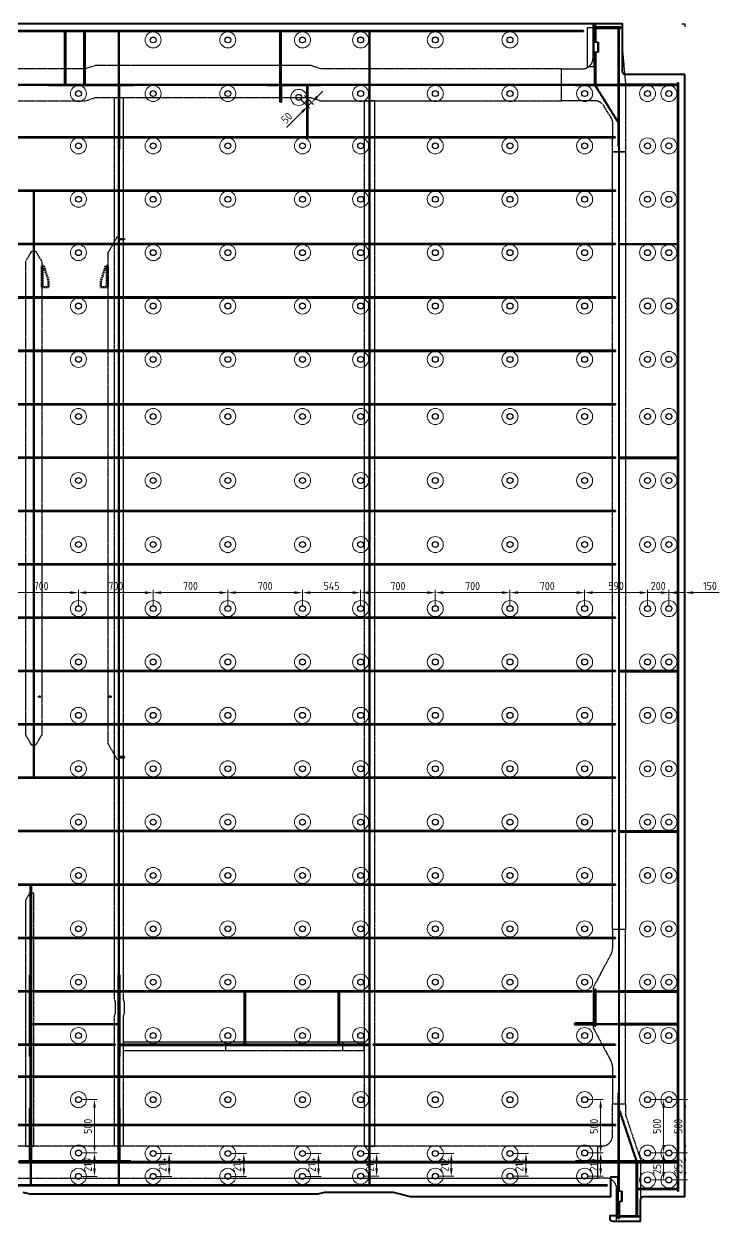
# Model space of a CAD drawing. Header units: millimetres. Extents: x -15442 to 12548, y -1071 to 35750.
# Drawn here: x 6031 to 12548, y -1071 to 10144 of the extents above; entities that cross this region are included whole.
import ezdxf

# ---------------------------------------------------------------- set-up
doc = ezdxf.new("R2010")
doc.units = ezdxf.units.MM
for name, pattern in [('ACAD_ISO10W100', [18, 12, -3, 0, -3]), ('AM_ISO02W050', [7.5, 6, -1.5]), ('AM_ISO08W050', [18, 12, -1.5, 3, -1.5]), ('AM_ISO09W050', [22.5, 12, -1.5, 3, -1.5, 3, -1.5])]:
    doc.linetypes.add(name, pattern=pattern)
for name, color, linetype, lineweight in [('Mechanical-AM_0', 7, 'Continuous', 40), ('Mechanical-AM_11', 3, 'AM_ISO09W050', 25), ('Mechanical-AM_2', 40, 'ACAD_ISO10W100', 70), ('Mechanical-AM_3', 6, 'AM_ISO02W050', 35), ('Mechanical-AM_7', 4, 'AM_ISO08W050', 25), ('Mechanical-AM_9', 253, 'Continuous', 0)]:
    doc.layers.add(name, color=color, linetype=linetype, lineweight=lineweight)
doc.styles.get("Standard").update_dxf_attribs({"font": 'ISOCP.SHX'})
doc.dimstyles.new('AM_ISO', dxfattribs={"dimtxt": 3, "dimasz": 3, "dimexe": 1, "dimexo": 1, "dimgap": 1, "dimtad": 1, "dimdec": 0, "dimdsep": 46, "dimtxsty": 'Standard', "dimcen": 0, "dimclrd": 256, "dimclre": 256, "dimclrt": 2, "dimadec": 0, "dimazin": 2, "dimtp": 0.1, "dimtm": 0.1, "dimtfac": 0.71, "dimtdec": 0, "dimtmove": 0, "dimatfit": 3, "dimfxl": 1, "dimtzin": 0, "dimlwd": -1, "dimlwe": -1, "dimarcsym": 1})

# ---------------------------------------------------------------- blocks, each defined once
blk = doc.blocks.new('stop plate-tv')
blk.add_line((200, 9), (0, 9))
blk.add_lwpolyline([(0, 0), (200, 0), (200, 20), (60, 65), (0, 65)], close=True)
blk = doc.blocks.new('cover in closed box DN90xSCH40')
for points in [[(30, 51), (5, 51), (5, 45), (30, 45)], [(36, -48), (36, 48), (30, 48), (30, -48)], [(30, -45), (5, -45), (5, -51), (30, -51)]]:
    blk.add_lwpolyline(points, close=True)
for points in [[(5, 51), (2, 51), (5, 48)], [(30, 48), (30, 51), (33, 48)], [(5, -51), (5, -48), (2, -51)], [(30, -48), (30, -51), (33, -48)]]:
    blk.add_solid(points)
blk = doc.blocks.new('*D1968')
at = {"layer": 'Defpoints', "color": 0, "transparency": 16777216}
for p in [(6542, 4817), (5842, 4667), (6542, 4667)]:
    blk.add_point(p, dxfattribs=at)
at = {"layer": 'Mechanical-AM_9', "transparency": 16777216}
for p, q in [((5842, 4692), (5842, 4842)), ((6542, 4692), (6542, 4842)), ((5917, 4817), (6467, 4817))]:
    blk.add_line(p, q, dxfattribs=at)
for points in [[(5917, 4829), (5917, 4804), (5842, 4817)], [(6467, 4829), (6467, 4804), (6542, 4817)]]:
    blk.add_solid(points, dxfattribs=at)
at = {"layer": 'Mechanical-AM_9', "color": 2, "transparency": 16777216, "insert": (6192, 4879), "char_height": 75, "attachment_point": 5}
blk.add_mtext('700', dxfattribs=at)
blk = doc.blocks.new('*D1967')
at = {"layer": 'Defpoints', "color": 0, "transparency": 16777216}
for p in [(7242, 4817), (6542, 4667), (7242, 4667)]:
    blk.add_point(p, dxfattribs=at)
at = {"layer": 'Mechanical-AM_9', "transparency": 16777216}
for p, q in [((6542, 4692), (6542, 4842)), ((7242, 4692), (7242, 4842)), ((6617, 4817), (7167, 4817))]:
    blk.add_line(p, q, dxfattribs=at)
for points in [[(6617, 4829), (6617, 4804), (6542, 4817)], [(7167, 4829), (7167, 4804), (7242, 4817)]]:
    blk.add_solid(points, dxfattribs=at)
at = {"layer": 'Mechanical-AM_9', "color": 2, "transparency": 16777216, "insert": (6892, 4879), "char_height": 75, "attachment_point": 5}
blk.add_mtext('700', dxfattribs=at)
blk = doc.blocks.new('*D1966')
at = {"layer": 'Defpoints', "color": 0, "transparency": 16777216}
for p in [(7942, 4817), (7242, 4667), (7942, 4667)]:
    blk.add_point(p, dxfattribs=at)
at = {"layer": 'Mechanical-AM_9', "transparency": 16777216}
for p, q in [((7242, 4692), (7242, 4842)), ((7942, 4692), (7942, 4842)), ((7317, 4817), (7867, 4817))]:
    blk.add_line(p, q, dxfattribs=at)
for points in [[(7317, 4829), (7317, 4804), (7242, 4817)], [(7867, 4829), (7867, 4804), (7942, 4817)]]:
    blk.add_solid(points, dxfattribs=at)
at = {"layer": 'Mechanical-AM_9', "color": 2, "transparency": 16777216, "insert": (7592, 4879), "char_height": 75, "attachment_point": 5}
blk.add_mtext('700', dxfattribs=at)
blk = doc.blocks.new('*D1965')
at = {"layer": 'Defpoints', "color": 0, "transparency": 16777216}
for p in [(8642, 4817), (7942, 4667), (8642, 4667)]:
    blk.add_point(p, dxfattribs=at)
at = {"layer": 'Mechanical-AM_9', "transparency": 16777216}
for p, q in [((7942, 4692), (7942, 4842)), ((8642, 4692), (8642, 4842)), ((8017, 4817), (8567, 4817))]:
    blk.add_line(p, q, dxfattribs=at)
for points in [[(8017, 4829), (8017, 4804), (7942, 4817)], [(8567, 4829), (8567, 4804), (8642, 4817)]]:
    blk.add_solid(points, dxfattribs=at)
at = {"layer": 'Mechanical-AM_9', "color": 2, "transparency": 16777216, "insert": (8292, 4879), "char_height": 75, "attachment_point": 5}
blk.add_mtext('700', dxfattribs=at)
blk = doc.blocks.new('*D1964')
at = {"layer": 'Defpoints', "color": 0, "transparency": 16777216}
for p in [(9187, 4817), (8642, 4667), (9187, 4667)]:
    blk.add_point(p, dxfattribs=at)
at = {"layer": 'Mechanical-AM_9', "transparency": 16777216}
for p, q in [((8642, 4692), (8642, 4842)), ((9187, 4692), (9187, 4842)), ((8717, 4817), (9112, 4817))]:
    blk.add_line(p, q, dxfattribs=at)
for points in [[(8717, 4829), (8717, 4804), (8642, 4817)], [(9112, 4829), (9112, 4804), (9187, 4817)]]:
    blk.add_solid(points, dxfattribs=at)
at = {"layer": 'Mechanical-AM_9', "color": 2, "transparency": 16777216, "insert": (8915, 4879), "char_height": 75, "attachment_point": 5}
blk.add_mtext('545', dxfattribs=at)
blk = doc.blocks.new('*D1963')
at = {"layer": 'Defpoints', "color": 0, "transparency": 16777216}
for p in [(9887, 4817), (9187, 4667), (9887, 4667)]:
    blk.add_point(p, dxfattribs=at)
at = {"layer": 'Mechanical-AM_9', "transparency": 16777216}
for p, q in [((9187, 4692), (9187, 4842)), ((9887, 4692), (9887, 4842)), ((9262, 4817), (9812, 4817))]:
    blk.add_line(p, q, dxfattribs=at)
for points in [[(9262, 4829), (9262, 4804), (9187, 4817)], [(9812, 4829), (9812, 4804), (9887, 4817)]]:
    blk.add_solid(points, dxfattribs=at)
at = {"layer": 'Mechanical-AM_9', "color": 2, "transparency": 16777216, "insert": (9537, 4879), "char_height": 75, "attachment_point": 5}
blk.add_mtext('700', dxfattribs=at)
blk = doc.blocks.new('*D1962')
at = {"layer": 'Defpoints', "color": 0, "transparency": 16777216}
for p in [(10587, 4817), (9887, 4667), (10587, 4667)]:
    blk.add_point(p, dxfattribs=at)
at = {"layer": 'Mechanical-AM_9', "transparency": 16777216}
for p, q in [((9887, 4692), (9887, 4842)), ((10587, 4692), (10587, 4842)), ((9962, 4817), (10512, 4817))]:
    blk.add_line(p, q, dxfattribs=at)
for points in [[(9962, 4829), (9962, 4804), (9887, 4817)], [(10512, 4829), (10512, 4804), (10587, 4817)]]:
    blk.add_solid(points, dxfattribs=at)
at = {"layer": 'Mechanical-AM_9', "color": 2, "transparency": 16777216, "insert": (10237, 4879), "char_height": 75, "attachment_point": 5}
blk.add_mtext('700', dxfattribs=at)
blk = doc.blocks.new('*D1961')
at = {"layer": 'Defpoints', "color": 0, "transparency": 16777216}
for p in [(11287, 4817), (10587, 4667), (11287, 4667)]:
    blk.add_point(p, dxfattribs=at)
at = {"layer": 'Mechanical-AM_9', "transparency": 16777216}
for p, q in [((10587, 4692), (10587, 4842)), ((11287, 4692), (11287, 4842)), ((10662, 4817), (11212, 4817))]:
    blk.add_line(p, q, dxfattribs=at)
for points in [[(10662, 4829), (10662, 4804), (10587, 4817)], [(11212, 4829), (11212, 4804), (11287, 4817)]]:
    blk.add_solid(points, dxfattribs=at)
at = {"layer": 'Mechanical-AM_9', "color": 2, "transparency": 16777216, "insert": (10937, 4879), "char_height": 75, "attachment_point": 5}
blk.add_mtext('700', dxfattribs=at)
blk = doc.blocks.new('*D1960')
at = {"layer": 'Defpoints', "color": 0, "transparency": 16777216}
for p in [(11877, 4817), (11287, 4667), (11877, 4667)]:
    blk.add_point(p, dxfattribs=at)
at = {"layer": 'Mechanical-AM_9', "transparency": 16777216}
for p, q in [((11287, 4692), (11287, 4842)), ((11877, 4692), (11877, 4842)), ((11362, 4817), (11802, 4817))]:
    blk.add_line(p, q, dxfattribs=at)
for points in [[(11362, 4829), (11362, 4804), (11287, 4817)], [(11802, 4829), (11802, 4804), (11877, 4817)]]:
    blk.add_solid(points, dxfattribs=at)
at = {"layer": 'Mechanical-AM_9', "color": 2, "transparency": 16777216, "insert": (11582, 4879), "char_height": 75, "attachment_point": 5}
blk.add_mtext('590', dxfattribs=at)
blk = doc.blocks.new('*D1959')
at = {"layer": 'Defpoints', "color": 0, "transparency": 16777216}
for p in [(12077, 4817), (11877, 4667), (12077, 4667)]:
    blk.add_point(p, dxfattribs=at)
at = {"layer": 'Mechanical-AM_9', "transparency": 16777216}
for p, q in [((11877, 4692), (11877, 4842)), ((12077, 4692), (12077, 4842)), ((11802, 4817), (11727, 4817)), ((11877, 4817), (12077, 4817)), ((12152, 4817), (12227, 4817))]:
    blk.add_line(p, q, dxfattribs=at)
for points in [[(11802, 4829), (11802, 4804), (11877, 4817)], [(12152, 4829), (12152, 4804), (12077, 4817)]]:
    blk.add_solid(points, dxfattribs=at)
at = {"layer": 'Mechanical-AM_9', "color": 2, "transparency": 16777216, "insert": (11977, 4879), "char_height": 75, "attachment_point": 5}
blk.add_mtext('200', dxfattribs=at)
blk = doc.blocks.new('*D1958')
at = {"layer": 'Defpoints', "color": 0, "transparency": 16777216}
for p in [(12227, 4817), (12077, 4667), (12227, 4667)]:
    blk.add_point(p, dxfattribs=at)
at = {"layer": 'Mechanical-AM_9', "transparency": 16777216}
for p, q in [((12077, 4692), (12077, 4842)), ((12227, 4692), (12227, 4842)), ((12002, 4817), (11927, 4817)), ((12077, 4817), (12227, 4817)), ((12302, 4817), (12547, 4817))]:
    blk.add_line(p, q, dxfattribs=at)
for points in [[(12002, 4829), (12002, 4804), (12077, 4817)], [(12302, 4829), (12302, 4804), (12227, 4817)]]:
    blk.add_solid(points, dxfattribs=at)
at = {"layer": 'Mechanical-AM_9', "color": 2, "transparency": 16777216, "insert": (12462, 4879), "char_height": 75, "attachment_point": 5}
blk.add_mtext('150', dxfattribs=at)
blk = doc.blocks.new('*D1935')
at = {"layer": 'Defpoints', "color": 0, "transparency": 16777216}
for p in [(6542, 67), (6542, -433), (6692, -433)]:
    blk.add_point(p, dxfattribs=at)
at = {"layer": 'Mechanical-AM_9', "transparency": 16777216}
for p, q in [((6567, 67), (6717, 67)), ((6692, -8), (6692, -358)), ((6567, -433), (6717, -433))]:
    blk.add_line(p, q, dxfattribs=at)
for points in [[(6680, -8), (6705, -8), (6692, 67)], [(6680, -358), (6705, -358), (6692, -433)]]:
    blk.add_solid(points, dxfattribs=at)
at = {"layer": 'Mechanical-AM_9', "color": 2, "transparency": 16777216, "insert": (6630, -183), "char_height": 75, "attachment_point": 5, "rotation": 90}
blk.add_mtext('500', dxfattribs=at)
blk = doc.blocks.new('*D1934')
at = {"layer": 'Defpoints', "color": 0, "transparency": 16777216}
for p in [(6542, -433), (6542, -652), (6692, -652)]:
    blk.add_point(p, dxfattribs=at)
at = {"layer": 'Mechanical-AM_9', "transparency": 16777216}
for p, q in [((6567, -433), (6717, -433)), ((6692, -508), (6692, -577)), ((6567, -652), (6717, -652))]:
    blk.add_line(p, q, dxfattribs=at)
for points in [[(6680, -508), (6705, -508), (6692, -433)], [(6680, -577), (6705, -577), (6692, -652)]]:
    blk.add_solid(points, dxfattribs=at)
at = {"layer": 'Mechanical-AM_9', "color": 2, "transparency": 16777216, "insert": (6630, -543), "char_height": 75, "attachment_point": 5, "rotation": 90}
blk.add_mtext('219', dxfattribs=at)
blk = doc.blocks.new('*D1933')
at = {"layer": 'Defpoints', "color": 0, "transparency": 16777216}
for p in [(7242, -438), (7242, -652), (7392, -652)]:
    blk.add_point(p, dxfattribs=at)
at = {"layer": 'Mechanical-AM_9', "transparency": 16777216}
for p, q in [((7267, -438), (7417, -438)), ((7392, -513), (7392, -577)), ((7267, -652), (7417, -652))]:
    blk.add_line(p, q, dxfattribs=at)
for points in [[(7380, -513), (7405, -513), (7392, -438)], [(7380, -577), (7405, -577), (7392, -652)]]:
    blk.add_solid(points, dxfattribs=at)
at = {"layer": 'Mechanical-AM_9', "color": 2, "transparency": 16777216, "insert": (7330, -545), "char_height": 75, "attachment_point": 5, "rotation": 90}
blk.add_mtext('214', dxfattribs=at)
blk = doc.blocks.new('*D1932')
at = {"layer": 'Defpoints', "color": 0, "transparency": 16777216}
for p in [(7942, -438), (7942, -652), (8092, -652)]:
    blk.add_point(p, dxfattribs=at)
at = {"layer": 'Mechanical-AM_9', "transparency": 16777216}
for p, q in [((7967, -438), (8117, -438)), ((8092, -513), (8092, -577)), ((7967, -652), (8117, -652))]:
    blk.add_line(p, q, dxfattribs=at)
for points in [[(8080, -513), (8105, -513), (8092, -438)], [(8080, -577), (8105, -577), (8092, -652)]]:
    blk.add_solid(points, dxfattribs=at)
at = {"layer": 'Mechanical-AM_9', "color": 2, "transparency": 16777216, "insert": (8030, -545), "char_height": 75, "attachment_point": 5, "rotation": 90}
blk.add_mtext('214', dxfattribs=at)
blk = doc.blocks.new('*D1931')
at = {"layer": 'Defpoints', "color": 0, "transparency": 16777216}
for p in [(8642, -438), (8642, -652), (8792, -652)]:
    blk.add_point(p, dxfattribs=at)
at = {"layer": 'Mechanical-AM_9', "transparency": 16777216}
for p, q in [((8667, -438), (8817, -438)), ((8792, -513), (8792, -577)), ((8667, -652), (8817, -652))]:
    blk.add_line(p, q, dxfattribs=at)
for points in [[(8780, -513), (8805, -513), (8792, -438)], [(8780, -577), (8805, -577), (8792, -652)]]:
    blk.add_solid(points, dxfattribs=at)
at = {"layer": 'Mechanical-AM_9', "color": 2, "transparency": 16777216, "insert": (8730, -545), "char_height": 75, "attachment_point": 5, "rotation": 90}
blk.add_mtext('214', dxfattribs=at)
blk = doc.blocks.new('*D1930')
at = {"layer": 'Defpoints', "color": 0, "transparency": 16777216}
for p in [(9187, -438), (9187, -651), (9337, -651)]:
    blk.add_point(p, dxfattribs=at)
at = {"layer": 'Mechanical-AM_9', "transparency": 16777216}
for p, q in [((9212, -438), (9362, -438)), ((9337, -513), (9337, -576)), ((9212, -651), (9362, -651))]:
    blk.add_line(p, q, dxfattribs=at)
for points in [[(9325, -513), (9350, -513), (9337, -438)], [(9325, -576), (9350, -576), (9337, -651)]]:
    blk.add_solid(points, dxfattribs=at)
at = {"layer": 'Mechanical-AM_9', "color": 2, "transparency": 16777216, "insert": (9275, -545), "char_height": 75, "attachment_point": 5, "rotation": 90}
blk.add_mtext('212', dxfattribs=at)
blk = doc.blocks.new('*D1929')
at = {"layer": 'Defpoints', "color": 0, "transparency": 16777216}
for p in [(9887, -438), (9887, -651), (10037, -651)]:
    blk.add_point(p, dxfattribs=at)
at = {"layer": 'Mechanical-AM_9', "transparency": 16777216}
for p, q in [((9912, -438), (10062, -438)), ((10037, -513), (10037, -576)), ((9912, -651), (10062, -651))]:
    blk.add_line(p, q, dxfattribs=at)
for points in [[(10025, -513), (10050, -513), (10037, -438)], [(10025, -576), (10050, -576), (10037, -651)]]:
    blk.add_solid(points, dxfattribs=at)
at = {"layer": 'Mechanical-AM_9', "color": 2, "transparency": 16777216, "insert": (9975, -545), "char_height": 75, "attachment_point": 5, "rotation": 90}
blk.add_mtext('212', dxfattribs=at)
blk = doc.blocks.new('*D1928')
at = {"layer": 'Defpoints', "color": 0, "transparency": 16777216}
for p in [(10587, -438), (10587, -651), (10737, -651)]:
    blk.add_point(p, dxfattribs=at)
at = {"layer": 'Mechanical-AM_9', "transparency": 16777216}
for p, q in [((10612, -438), (10762, -438)), ((10737, -513), (10737, -576)), ((10612, -651), (10762, -651))]:
    blk.add_line(p, q, dxfattribs=at)
for points in [[(10725, -513), (10750, -513), (10737, -438)], [(10725, -576), (10750, -576), (10737, -651)]]:
    blk.add_solid(points, dxfattribs=at)
at = {"layer": 'Mechanical-AM_9', "color": 2, "transparency": 16777216, "insert": (10675, -545), "char_height": 75, "attachment_point": 5, "rotation": 90}
blk.add_mtext('212', dxfattribs=at)
blk = doc.blocks.new('*D1927')
at = {"layer": 'Defpoints', "color": 0, "transparency": 16777216}
for p in [(11287, 67), (11287, -433), (11437, -433)]:
    blk.add_point(p, dxfattribs=at)
at = {"layer": 'Mechanical-AM_9', "transparency": 16777216}
for p, q in [((11312, 67), (11462, 67)), ((11437, -8), (11437, -358)), ((11312, -433), (11462, -433))]:
    blk.add_line(p, q, dxfattribs=at)
for points in [[(11425, -8), (11450, -8), (11437, 67)], [(11425, -358), (11450, -358), (11437, -433)]]:
    blk.add_solid(points, dxfattribs=at)
at = {"layer": 'Mechanical-AM_9', "color": 2, "transparency": 16777216, "insert": (11375, -183), "char_height": 75, "attachment_point": 5, "rotation": 90}
blk.add_mtext('500', dxfattribs=at)
blk = doc.blocks.new('*D1926')
at = {"layer": 'Defpoints', "color": 0, "transparency": 16777216}
for p in [(11287, -433), (11287, -651), (11437, -651)]:
    blk.add_point(p, dxfattribs=at)
at = {"layer": 'Mechanical-AM_9', "transparency": 16777216}
for p, q in [((11312, -433), (11462, -433)), ((11437, -508), (11437, -576)), ((11312, -651), (11462, -651))]:
    blk.add_line(p, q, dxfattribs=at)
for points in [[(11425, -508), (11450, -508), (11437, -433)], [(11425, -576), (11450, -576), (11437, -651)]]:
    blk.add_solid(points, dxfattribs=at)
at = {"layer": 'Mechanical-AM_9', "color": 2, "transparency": 16777216, "insert": (11375, -542), "char_height": 75, "attachment_point": 5, "rotation": 90}
blk.add_mtext('217', dxfattribs=at)
blk = doc.blocks.new('*D1925')
at = {"layer": 'Defpoints', "color": 0, "transparency": 16777216}
for p in [(12077, 67), (12077, -433), (12227, -433)]:
    blk.add_point(p, dxfattribs=at)
at = {"layer": 'Mechanical-AM_9', "transparency": 16777216}
for p, q in [((12102, 67), (12252, 67)), ((12227, -8), (12227, -358)), ((12102, -433), (12252, -433))]:
    blk.add_line(p, q, dxfattribs=at)
for points in [[(12215, -8), (12240, -8), (12227, 67)], [(12215, -358), (12240, -358), (12227, -433)]]:
    blk.add_solid(points, dxfattribs=at)
at = {"layer": 'Mechanical-AM_9', "color": 2, "transparency": 16777216, "insert": (12165, -183), "char_height": 75, "attachment_point": 5, "rotation": 90}
blk.add_mtext('500', dxfattribs=at)
blk = doc.blocks.new('*D1924')
at = {"layer": 'Defpoints', "color": 0, "transparency": 16777216}
for p in [(12077, -433), (12077, -686), (12227, -686)]:
    blk.add_point(p, dxfattribs=at)
at = {"layer": 'Mechanical-AM_9', "transparency": 16777216}
for p, q in [((12102, -433), (12252, -433)), ((12227, -508), (12227, -611)), ((12102, -686), (12252, -686))]:
    blk.add_line(p, q, dxfattribs=at)
for points in [[(12215, -508), (12240, -508), (12227, -433)], [(12215, -611), (12240, -611), (12227, -686)]]:
    blk.add_solid(points, dxfattribs=at)
at = {"layer": 'Mechanical-AM_9', "color": 2, "transparency": 16777216, "insert": (12165, -560), "char_height": 75, "attachment_point": 5, "rotation": 90}
blk.add_mtext('253', dxfattribs=at)
blk = doc.blocks.new('*D1923')
at = {"layer": 'Defpoints', "color": 0, "transparency": 16777216}
for p in [(11877, 67), (11877, -433), (12027, -433)]:
    blk.add_point(p, dxfattribs=at)
at = {"layer": 'Mechanical-AM_9', "transparency": 16777216}
for p, q in [((11902, 67), (12052, 67)), ((12027, -8), (12027, -358)), ((11902, -433), (12052, -433))]:
    blk.add_line(p, q, dxfattribs=at)
for points in [[(12015, -8), (12040, -8), (12027, 67)], [(12015, -358), (12040, -358), (12027, -433)]]:
    blk.add_solid(points, dxfattribs=at)
at = {"layer": 'Mechanical-AM_9', "color": 2, "transparency": 16777216, "insert": (11965, -183), "char_height": 75, "attachment_point": 5, "rotation": 90}
blk.add_mtext('500', dxfattribs=at)
blk = doc.blocks.new('*D1922')
at = {"layer": 'Defpoints', "color": 0, "transparency": 16777216}
for p in [(11877, -433), (11877, -686), (12027, -686)]:
    blk.add_point(p, dxfattribs=at)
at = {"layer": 'Mechanical-AM_9', "transparency": 16777216}
for p, q in [((11902, -433), (12052, -433)), ((12027, -508), (12027, -611)), ((11902, -686), (12052, -686))]:
    blk.add_line(p, q, dxfattribs=at)
for points in [[(12015, -508), (12040, -508), (12027, -433)], [(12015, -611), (12040, -611), (12027, -686)]]:
    blk.add_solid(points, dxfattribs=at)
at = {"layer": 'Mechanical-AM_9', "color": 2, "transparency": 16777216, "insert": (11965, -560), "char_height": 75, "attachment_point": 5, "rotation": 90}
blk.add_mtext('253', dxfattribs=at)
blk = doc.blocks.new('*D1980')
at = {"layer": 'Defpoints', "color": 0, "transparency": 16777216}
for p in [(8607, 9456), (8642, 9492), (8691, 9373)]:
    blk.add_point(p, dxfattribs=at)
at = {"layer": 'Mechanical-AM_9', "transparency": 16777216}
for p, q in [((8625, 9439), (8708, 9355)), ((8660, 9474), (8744, 9390)), ((8779, 9461), (8832, 9514)), ((8638, 9320), (8491, 9173)), ((8726, 9408), (8691, 9373))]:
    blk.add_line(p, q, dxfattribs=at)
for points in [[(8770, 9470), (8788, 9452), (8726, 9408)], [(8629, 9328), (8647, 9311), (8691, 9373)]]:
    blk.add_solid(points, dxfattribs=at)
at = {"layer": 'Mechanical-AM_9', "color": 2, "transparency": 16777216, "insert": (8494, 9264), "char_height": 75, "attachment_point": 5, "rotation": 45}
blk.add_mtext('50', dxfattribs=at)

msp = doc.modelspace()

# ---------------------------------------------------------------- linework, layer by layer
msp.add_lwpolyline([(11310.8, 9744.2), (11375.8, 9744.2), (11375.8, 10109.2), (11310.8, 10109.2)], close=True)
for centre in [(7242.3, 9994.2), (7942.3, 9994.2), (8642.3, 9994.2), (9187.3, 9994.2), (9887.3, 9994.2), (10587.3, 9994.2), (6542.3, 9491.7), (7242.3, 9491.7), (7942.3, 9491.7), (8607, 9456.4), (9187.3, 9491.7), (9887.3, 9491.7), (10587.3, 9491.7), (11287.3, 9491.7), (11877.3, 9491.7), (12077.3, 9491.7), (6542.3, 9001.7), (7242.3, 9001.7), (7942.3, 9001.7), (8642.3, 9001.7), (9187.3, 9001.7), (9887.3, 9001.7), (10587.3, 9001.7), (11287.3, 9001.7), (11877.3, 9001.7), (12077.3, 9001.7), (6542.3, 8501.7), (7242.3, 8501.7), (7942.3, 8501.7), (8642.3, 8501.7), (9187.3, 8501.7), (9887.3, 8501.7), (10587.3, 8501.7), (11287.3, 8501.7), (11877.3, 8501.7), (12077.3, 8501.7), (6542.3, 8001.7), (7242.3, 8001.7), (7942.3, 8001.7), (8642.3, 8001.7), (9187.3, 8001.7), (9887.3, 8001.7), (10587.3, 8001.7), (11287.3, 8001.7), (11877.3, 8001.7), (12077.3, 8001.7), (6542.3, 7501.7), (7242.3, 7501.7), (7942.3, 7501.7), (8642.3, 7501.7), (9187.3, 7501.7), (9887.3, 7501.7), (10587.3, 7501.7), (11287.3, 7501.7), (11877.3, 7501.7), (12077.3, 7501.7), (6542.3, 7001.7), (7242.3, 7001.7), (7942.3, 7001.7), (8642.3, 7001.7), (9187.3, 7001.7), (9887.3, 7001.7), (10587.3, 7001.7), (11287.3, 7001.7), (11877.3, 7001.7), (12077.3, 7001.7), (6542.3, 6466.7), (7242.3, 6466.7), (7942.3, 6466.7), (8642.3, 6466.7), (9187.3, 6466.7), (9887.3, 6466.7), (10587.3, 6466.7), (11287.3, 6466.7), (11877.3, 6466.7), (12077.3, 6466.7), (6542.3, 5866.7), (7242.3, 5866.7), (7942.3, 5866.7), (8642.3, 5866.7), (9187.3, 5866.7), (9887.3, 5866.7), (10587.3, 5866.7), (11287.3, 5866.7), (11877.3, 5866.7), (12077.3, 5866.7), (6542.3, 5266.7), (7242.3, 5266.7), (7942.3, 5266.7), (8642.3, 5266.7), (9187.3, 5266.7), (9887.3, 5266.7), (10587.3, 5266.7), (11287.3, 5266.7), (11877.3, 5266.7), (12077.3, 5266.7), (6542.3, 4666.7), (7242.3, 4666.7), (7942.3, 4666.7), (8642.3, 4666.7), (9187.3, 4666.7), (9887.3, 4666.7), (10587.3, 4666.7), (11287.3, 4666.7), (11877.3, 4666.7), (12077.3, 4666.7), (6542.3, 4166.7), (7242.3, 4166.7), (7942.3, 4166.7), (8642.3, 4166.7), (9187.3, 4166.7), (9887.3, 4166.7), (10587.3, 4166.7), (11287.3, 4166.7), (11877.3, 4166.7), (12077.3, 4166.7), (6542.3, 3666.7), (7242.3, 3666.7), (7942.3, 3666.7), (8642.3, 3666.7), (9187.3, 3666.7), (9887.3, 3666.7), (10587.3, 3666.7), (11287.3, 3666.7), (11877.3, 3666.7), (12077.3, 3666.7), (6542.3, 3166.7), (7242.3, 3166.7), (7942.3, 3166.7), (8642.3, 3166.7), (9187.3, 3166.7), (9887.3, 3166.7), (10587.3, 3166.7), (11287.3, 3166.7), (11877.3, 3166.7), (12077.3, 3166.7), (6542.3, 2666.7), (7242.3, 2666.7), (7942.3, 2666.7), (8642.3, 2666.7), (9187.3, 2666.7), (9887.3, 2666.7), (10587.3, 2666.7), (11287.3, 2666.7), (11877.3, 2666.7), (12077.3, 2666.7), (6542.3, 2166.7), (7242.3, 2166.7), (7942.3, 2166.7), (8642.3, 2166.7), (9187.3, 2166.7), (9887.3, 2166.7), (10587.3, 2166.7), (11287.3, 2166.7), (11877.3, 2166.7), (12077.3, 2166.7), (6542.3, 1666.7), (7242.3, 1666.7), (7942.3, 1666.7), (8642.3, 1666.7), (9187.3, 1666.7), (9887.3, 1666.7), (10587.3, 1666.7), (11287.3, 1666.7), (11877.3, 1666.7), (12077.3, 1666.7), (6542.3, 1166.7), (7242.3, 1166.7), (7942.3, 1166.7), (8642.3, 1166.7), (9187.3, 1166.7), (9887.3, 1166.7), (10587.3, 1166.7), (11287.3, 1166.7), (11877.3, 1166.7), (12077.3, 1166.7), (6542.3, 666.7), (7242.3, 666.7), (7942.3, 666.7), (8642.3, 666.7), (9187.3, 666.7), (9887.3, 666.7), (10587.3, 666.7), (11287.3, 666.7), (11877.3, 666.7), (12077.3, 666.7), (6542.3, 66.7), (7242.3, 66.7), (7942.3, 66.7), (8642.3, 66.7), (9187.3, 66.7), (9887.3, 66.7), (10587.3, 66.7), (11287.3, 66.7), (11877.3, 66.7), (12077.3, 66.7)]:
    msp.add_circle(centre, 27.5)
at = {"color": 4}
for centre in [(6542.3, -433.3), (7242.3, -438.3), (7942.3, -438.3), (8642.3, -438.3), (9187.3, -438.3), (9887.3, -438.3), (10587.3, -438.3), (11287.3, -433.3), (11877.3, -433.3), (12077.3, -433.3), (6542.3, -651.8), (7242.3, -651.8), (7942.3, -651.8), (8642.3, -651.8), (9187.3, -650.8), (9887.3, -650.8), (10587.3, -650.8), (11287.3, -650.8), (11877.3, -685.8), (12077.3, -685.8)]:
    msp.add_circle(centre, 27.5, dxfattribs=at)
at = {"layer": 'Mechanical-AM_0'}
for points in [[(12227.3, 9669.2), (11672.3, 9669.2, -0.4142136), (11642.3, 9699.2), (11642.3, 10144.2), (-7.7, 10144.2)], [(6021.3, -800.8), (6086.3, -816.8), (8786.3, -816.8), (8851.3, -800.8), (9492.3, -800.8), (9652.3, -840.8), (11532.3, -840.8), (11532.3, -656.2), (11597.3, -656.2), (11597.3, -1021.2), (11522.3, -1021.2), (11522.3, -1040.8, 0.4142136), (11552.3, -1070.8), (11811.3, -1070.8), (11811.3, -870.8, -0.4142097), (11841.3, -840.8), (12227.3, -840.8), (12227.3, 9669.2)]]:
    msp.add_lwpolyline(points, format="xyb", dxfattribs=at)
at = {"layer": 'Mechanical-AM_0', "linetype": 'AM_ISO02W050'}
for points in [[(11390.8, 10129.2), (11380.8, 10129.2), (11380.8, 9977.7), (11390.8, 9977.7)], [(11390.8, 10104.2), (11627.3, 10104.2), (11627.3, 10114.2), (11390.8, 10114.2)], [(11612.3, 10104.2), (11602.3, 10104.2), (11602.3, 8994.7), (11612.3, 8994.7)], [(6415.3, 10074.2), (6421.3, 10074.2), (6421.3, 9576.7), (6415.3, 9576.7)], [(6596.3, 10074.2), (6602.3, 10074.2), (6602.3, 9576.7), (6596.3, 9576.7)], [(6917.3, 9576.7), (6923.3, 9576.7), (6923.3, 10074.2), (6917.3, 10074.2)], [(8432.6, 10074.2), (8438.6, 10074.2), (8438.6, 9576.7), (8432.6, 9576.7)], [(9267.3, 9576.7), (9273.3, 9576.7), (9273.3, 10074.2), (9267.3, 10074.2)], [(11380.8, 9576.7), (11390.8, 9576.7), (11390.8, 9875.7), (11380.8, 9875.7)], [(432.3, 9576.7), (6256.8, 9576.7), (6256.8, 9570.7), (432.3, 9570.7)], [(7056.8, 9566.7), (6256.8, 9566.7), (6256.8, 9576.7), (7056.8, 9576.7)], [(6927.3, 9566.7), (6917.3, 9566.7), (6917.3, 8966.7), (6927.3, 8966.7)], [(7056.8, 9576.7), (8312.3, 9576.7), (8312.3, 9570.7), (7056.8, 9570.7)], [(8812.6, 9566.7), (8312.3, 9566.7), (8312.3, 9576.7), (8812.6, 9576.7)], [(8432.6, 9566.7), (8442.6, 9566.7), (8442.6, 9411.7), (8432.6, 9411.7)], [(8692.6, 9566.7), (8682.6, 9566.7), (8682.6, 9086.7), (8692.6, 9086.7)], [(8812.6, 9576.7), (11202.3, 9576.7), (11202.3, 9570.7), (8812.6, 9570.7)], [(9267.3, -515.2), (9273.3, -515.2), (9273.3, 9570.7), (9267.3, 9570.7)], [(11602.3, 9566.7), (11202.3, 9566.7), (11202.3, 9576.7), (11602.3, 9576.7)], [(11385.4, 9564.2), (11596.9, 9224.7), (11602.3, 9227.2), (11390.8, 9566.7)], [(11612.3, 9570.7), (12157.3, 9570.7), (12157.3, 9576.7), (11612.3, 9576.7)], [(11606.3, 129.7), (11612.3, 129.7), (11612.3, 8994.7), (11606.3, 8994.7)], [(6917.3, 1236.7), (6923.3, 1236.7), (6923.3, 8966.7), (6917.3, 8966.7)], [(6125.3, 3087.2), (6125.3, 8576.7), (6119.3, 8576.7), (6119.3, 3087.2)], [(6973.3, 8131.7), (6973.3, 8125.7), (6923.3, 8125.7), (6923.3, 8131.7)], [(11612.3, 8082.7), (12157.3, 8082.7), (12157.3, 8076.7), (11612.3, 8076.7)], [(11612.3, 6076.7), (12157.3, 6076.7), (12157.3, 6082.7), (11612.3, 6082.7)], [(11612.3, 4076.7), (12157.3, 4076.7), (12157.3, 4082.7), (11612.3, 4082.7)], [(6973.5, 3271.7), (6973.5, 3277.7), (6923.5, 3277.7), (6923.5, 3271.7)], [(11612.3, 2576.7), (12157.3, 2576.7), (12157.3, 2582.7), (11612.3, 2582.7)], [(6091.3, 2076.7), (6097.3, 2076.7), (6097.3, 1236.7), (6091.3, 1236.7)], [(6087.3, 1236.7), (6097.3, 1236.7), (6097.3, 472.3), (6087.3, 472.3)], [(6917.3, 1236.7), (6927.3, 1236.7), (6927.3, 472.3), (6917.3, 472.3)], [(8099.4, 1076.7), (8105.4, 1076.7), (8105.4, 582.7), (8099.4, 582.7)], [(8980.4, 1076.7), (8986.4, 1076.7), (8986.4, 582.7), (8980.4, 582.7)], [(11390.8, 1099.7), (11380.8, 1099.7), (11380.8, 758.7), (11390.8, 758.7)], [(11606.3, 1076.7), (11390.8, 1076.7), (11390.8, 1082.7), (11606.3, 1082.7)], [(11612.3, 1076.7), (12157.3, 1076.7), (12157.3, 1082.7), (11612.3, 1082.7)], [(6097.3, 771.7), (6097.3, 777.7), (6917.3, 777.7), (6917.3, 771.7)], [(11193.3, 771.7), (11380.8, 771.7), (11380.8, 781.7), (11193.3, 781.7)], [(11606.3, 771.7), (11390.8, 771.7), (11390.8, 777.7), (11606.3, 777.7)], [(11612.3, 771.7), (12157.3, 771.7), (12157.3, 777.7), (11612.3, 777.7)], [(6927.3, 576.7), (9267.3, 576.7), (9267.3, 582.7), (6927.3, 582.7)], [(6091.3, 472.3), (6097.3, 472.3), (6097.3, -16.2), (6091.3, -16.2)], [(6917.3, 472.3), (6923.3, 472.3), (6923.3, -16.2), (6917.3, -16.2)], [(11612.3, 129.7), (11602.3, 129.7), (11602.3, -787.8), (11612.3, -787.8)], [(6087.3, -16.2), (6097.3, -16.2), (6097.3, -511.2), (6087.3, -511.2)], [(6917.3, -16.2), (6927.3, -16.2), (6927.3, -511.2), (6917.3, -511.2)], [(11776.7, -508.7), (11617.7, -34.7), (11612.3, -37.2), (11771.3, -511.2)], [(5982.3, -521.2), (7032.3, -521.2), (7032.3, -511.2), (5982.3, -511.2)], [(6097.3, -521.2), (6091.3, -521.2), (6091.3, -730.8), (6097.3, -730.8)], [(6923.3, -521.2), (6917.3, -521.2), (6917.3, -730.8), (6923.3, -730.8)], [(11201.8, -515.2), (7032.3, -515.2), (7032.3, -521.2), (11201.8, -521.2)], [(9267.3, -730.8), (9273.3, -730.8), (9273.3, -521.2), (9267.3, -521.2)], [(11201.8, -521.2), (11602.3, -521.2), (11602.3, -511.2), (11201.8, -511.2)], [(11612.3, -521.2), (12157.3, -521.2), (12157.3, -511.2), (11612.3, -511.2)], [(11771.3, -1020.8), (11781.3, -1020.8), (11781.3, -521.2), (11771.3, -521.2)], [(11612.3, -1045.8), (11602.3, -1045.8), (11602.3, -889.8), (11612.3, -889.8)], [(11796.3, -1030.8), (11612.3, -1030.8), (11612.3, -1020.8), (11796.3, -1020.8)]]:
    msp.add_lwpolyline(points, close=True, dxfattribs=at)
at = {"layer": 'Mechanical-AM_11', "color": 4}
for p, q in [((7920.7, 606.7), (7920.7, 526.7)), ((9015.8, 606.7), (9015.8, 526.7))]:
    msp.add_line(p, q, dxfattribs=at)
at = {"layer": 'Mechanical-AM_11', "color": 3}
for points in [[(11535.6, 9266.5), (11466.5, 9377.3, 0.2594215), (11381.5, 9424.4), (11069.2, 9423.7), (11069.2, 9723.7), (11265.8, 9723.7, 0.4142136), (11365.8, 9823.7), (11365.8, 10144.2), (11642.3, 10144.2), (11642.3, 9899.2), (11669.3, 9591.7), (11669.3, 8944.7), (11549.3, 8944.7), (11550.7, 9213.1, 0.1415991)], [(11811.3, -496.2), (11811.3, -1070.8), (11587.3, -1070.8), (11587.3, -768.2, 0.4142136), (11487.3, -668.2), (11411.8, -668.2), (11411.8, -368.2), (11449.3, -368.2, 0.4142136), (11549.3, -268.2), (11549.3, 28.7), (11669.3, 28.7), (11669.3, -56.6, 0.0810848), (11674.5, -88.4)]]:
    msp.add_lwpolyline(points, format="xyb", close=True, dxfattribs=at)
msp.add_lwpolyline([(8812.7, 9423.7), (11069.2, 9423.7), (11069.2, 9723.7), (8812.7, 9723.7), (8722.6, 9753.7), (8402.6, 9753.7), (6697.3, 9753.7), (6607.5, 9723.7), (565.4, 9723.7), (565.4, 9423.7), (6607.5, 9423.7), (6697.3, 9453.7), (8722.6, 9453.7), (8812.7, 9423.7)], dxfattribs=at)
for points in [[(6960.3, 849.2), (6960.3, -368.2), (6880.3, -368.2), (6880.3, 849.2), (6890.3, 879.2), (6890.3, 979.2), (6880.3, 1009.2), (6880.3, 9453.7), (6960.3, 9453.7), (6960.3, 1009.2), (6970.3, 979.2), (6970.3, 879.2)], [(9320.3, 9423.7), (9220.3, 9423.7), (9220.3, -368.2), (9320.3, -368.2)], [(11549.3, 8944.7), (11669.3, 8944.7), (11669.3, 1659.7), (11549.3, 1659.7)], [(6917.3, 8146.7), (6902.3, 8146.7), (6817.3, 7999.5), (6817.3, 3404), (6902.3, 3256.7), (6917.3, 3256.7)], [(6044.3, -368.2), (6124.3, -368.2), (6124.3, 1968), (6124.3, 2001.7), (6084.2, 2001.7), (6044.3, 1932.7)], [(6960.3, 526.7), (9220.3, 526.7), (9220.3, 606.7), (6960.3, 606.7)], [(11411.8, -368.2), (261.8, -368.2), (261.8, -668.2), (11411.8, -668.2)]]:
    msp.add_lwpolyline(points, close=True, dxfattribs=at)
at = {"layer": 'Mechanical-AM_11'}
msp.add_lwpolyline([(6140.3, 8016.7), (6197.3, 7918), (6197.3, 3485.5), (6140.3, 3386.7), (6104.3, 3386.7), (6047.3, 3485.5), (6047.3, 7918), (6104.3, 8016.7)], close=True, dxfattribs=at)
at = {"layer": 'Mechanical-AM_11', "color": 3}
msp.add_lwpolyline([(11365.8, 743.7), (11537.6, 420.8, -0.1228261), (11549.3, 373.8), (11549.3, 28.7), (11669.3, 28.7), (11669.3, 1659.7), (11549.3, 1659.7), (11549.3, 1484.7, -0.1228261), (11537.6, 1437.7), (11365.8, 1114.7), (11365.8, 743.7)], format="xyb", dxfattribs=at)
at = {"layer": 'Mechanical-AM_11'}
for centre in [(6175.4, 3841.7), (6839.4, 3841.7)]:
    msp.add_circle(centre, 9, dxfattribs=at)
at = {"layer": 'Mechanical-AM_3', "color": 30, "linetype": 'AM_ISO02W050'}
for points in [[(358.8, 10074.2), (11275.8, 10074.2), (11275.8, 10084.2), (358.8, 10084.2)], [(12167.3, 9591.7), (12157.3, 9591.7), (12157.3, -790.8), (12167.3, -790.8)], [(11572.3, 9076.7), (62.3, 9076.7), (62.3, 9086.7), (11572.3, 9086.7)], [(11576.3, 8576.7), (62.3, 8576.7), (62.3, 8586.7), (11576.3, 8586.7)], [(11576.3, 8076.7), (58.3, 8076.7), (58.3, 8086.7), (11576.3, 8086.7)], [(11576.3, 7576.7), (58.3, 7576.7), (58.3, 7586.7), (11576.3, 7586.7)], [(11576.3, 7076.7), (58.3, 7076.7), (58.3, 7086.7), (11576.3, 7086.7)], [(11576.3, 6576.7), (58.3, 6576.7), (58.3, 6586.7), (11576.3, 6586.7)], [(11576.3, 6076.7), (58.3, 6076.7), (58.3, 6086.7), (11576.3, 6086.7)], [(11576.3, 5576.7), (58.3, 5576.7), (58.3, 5586.7), (11576.3, 5586.7)], [(11576.3, 5076.7), (58.3, 5076.7), (58.3, 5086.7), (11576.3, 5086.7)], [(11576.3, 4576.7), (58.3, 4576.7), (58.3, 4586.7), (11576.3, 4586.7)], [(11576.3, 4076.7), (58.3, 4076.7), (58.3, 4086.7), (11576.3, 4086.7)], [(11576.3, 3576.7), (58.3, 3576.7), (58.3, 3586.7), (11576.3, 3586.7)], [(11576.3, 3077.2), (58.3, 3077.2), (58.3, 3087.2), (11576.3, 3087.2)], [(11576.3, 2577.2), (58.3, 2577.2), (58.3, 2587.2), (11576.3, 2587.2)], [(11576.3, 2076.7), (58.3, 2076.7), (58.3, 2086.7), (11576.3, 2086.7)], [(11576.3, 1576.7), (58.3, 1576.7), (58.3, 1586.7), (11576.3, 1586.7)], [(11350.8, 1076.7), (283.8, 1076.7), (283.8, 1086.7), (11350.8, 1086.7)], [(6887.3, 576.7), (58.3, 576.7), (58.3, 586.7), (6887.3, 586.7)], [(11576.3, 576.7), (9303.3, 576.7), (9303.3, 586.7), (11576.3, 586.7)], [(11576.3, 276.7), (58.3, 276.7), (58.3, 286.7), (11576.3, 286.7)], [(11576.3, -176.2), (58.3, -176.2), (58.3, -166.2), (11576.3, -166.2)], [(137.3, -740.7), (11497.3, -740.7), (11497.3, -730.8), (137.3, -730.8)]]:
    msp.add_lwpolyline(points, close=True, dxfattribs=at)
at = {"layer": 'Mechanical-AM_3', "color": 6, "linetype": 'AM_ISO02W050'}
msp.add_lwpolyline([(11781.3, -775.8), (12157.3, -775.8), (12157.3, -765.8), (11781.3, -765.8)], close=True, dxfattribs=at)
at = {"layer": 'Mechanical-AM_7'}
msp.add_lwpolyline([(12198.7, 10144.2), (12227.3, 10144.2), (12227.3, 10116.3)], dxfattribs=at)
at = {"layer": 'Mechanical-AM_9'}
for centre in [(7242.3, 9994.2), (7942.3, 9994.2), (8642.3, 9994.2), (9187.3, 9994.2), (9887.3, 9994.2), (10587.3, 9994.2), (6542.3, 9491.7), (7242.3, 9491.7), (7942.3, 9491.7), (9187.3, 9491.7), (9887.3, 9491.7), (10587.3, 9491.7), (11287.3, 9491.7), (11877.3, 9491.7), (12077.3, 9491.7), (8607, 9456.4), (6542.3, 9001.7), (7242.3, 9001.7), (7942.3, 9001.7), (8642.3, 9001.7), (9187.3, 9001.7), (9887.3, 9001.7), (10587.3, 9001.7), (11287.3, 9001.7), (11877.3, 9001.7), (12077.3, 9001.7), (6542.3, 8501.7), (7242.3, 8501.7), (7942.3, 8501.7), (8642.3, 8501.7), (9187.3, 8501.7), (9887.3, 8501.7), (10587.3, 8501.7), (11287.3, 8501.7), (11877.3, 8501.7), (12077.3, 8501.7), (6542.3, 8001.7), (7242.3, 8001.7), (7942.3, 8001.7), (8642.3, 8001.7), (9187.3, 8001.7), (9887.3, 8001.7), (10587.3, 8001.7), (11287.3, 8001.7), (11877.3, 8001.7), (12077.3, 8001.7), (6542.3, 7501.7), (7242.3, 7501.7), (7942.3, 7501.7), (8642.3, 7501.7), (9187.3, 7501.7), (9887.3, 7501.7), (10587.3, 7501.7), (11287.3, 7501.7), (11877.3, 7501.7), (12077.3, 7501.7), (6542.3, 7001.7), (7242.3, 7001.7), (7942.3, 7001.7), (8642.3, 7001.7), (9187.3, 7001.7), (9887.3, 7001.7), (10587.3, 7001.7), (11287.3, 7001.7), (11877.3, 7001.7), (12077.3, 7001.7), (6542.3, 6466.7), (7242.3, 6466.7), (7942.3, 6466.7), (8642.3, 6466.7), (9187.3, 6466.7), (9887.3, 6466.7), (10587.3, 6466.7), (11287.3, 6466.7), (11877.3, 6466.7), (12077.3, 6466.7), (6542.3, 5866.7), (7242.3, 5866.7), (7942.3, 5866.7), (8642.3, 5866.7), (9187.3, 5866.7), (9887.3, 5866.7), (10587.3, 5866.7), (11287.3, 5866.7), (11877.3, 5866.7), (12077.3, 5866.7), (6542.3, 5266.7), (7242.3, 5266.7), (7942.3, 5266.7), (8642.3, 5266.7), (9187.3, 5266.7), (9887.3, 5266.7), (10587.3, 5266.7), (11287.3, 5266.7), (11877.3, 5266.7), (12077.3, 5266.7), (6542.3, 4666.7), (7242.3, 4666.7), (7942.3, 4666.7), (8642.3, 4666.7), (9187.3, 4666.7), (9887.3, 4666.7), (10587.3, 4666.7), (11287.3, 4666.7), (11877.3, 4666.7), (12077.3, 4666.7), (6542.3, 4166.7), (7242.3, 4166.7), (7942.3, 4166.7), (8642.3, 4166.7), (9187.3, 4166.7), (9887.3, 4166.7), (10587.3, 4166.7), (11287.3, 4166.7), (11877.3, 4166.7), (12077.3, 4166.7), (6542.3, 3666.7), (7242.3, 3666.7), (7942.3, 3666.7), (8642.3, 3666.7), (9187.3, 3666.7), (9887.3, 3666.7), (10587.3, 3666.7), (11287.3, 3666.7), (11877.3, 3666.7), (12077.3, 3666.7), (6542.3, 3166.7), (7242.3, 3166.7), (7942.3, 3166.7), (8642.3, 3166.7), (9187.3, 3166.7), (9887.3, 3166.7), (10587.3, 3166.7), (11287.3, 3166.7), (11877.3, 3166.7), (12077.3, 3166.7), (6542.3, 2666.7), (7242.3, 2666.7), (7942.3, 2666.7), (8642.3, 2666.7), (9187.3, 2666.7), (9887.3, 2666.7), (10587.3, 2666.7), (11287.3, 2666.7), (11877.3, 2666.7), (12077.3, 2666.7), (6542.3, 2166.7), (7242.3, 2166.7), (7942.3, 2166.7), (8642.3, 2166.7), (9187.3, 2166.7), (9887.3, 2166.7), (10587.3, 2166.7), (11287.3, 2166.7), (11877.3, 2166.7), (12077.3, 2166.7), (6542.3, 1666.7), (7242.3, 1666.7), (7942.3, 1666.7), (8642.3, 1666.7), (9187.3, 1666.7), (9887.3, 1666.7), (10587.3, 1666.7), (11287.3, 1666.7), (11877.3, 1666.7), (12077.3, 1666.7), (6542.3, 1166.7), (7242.3, 1166.7), (7942.3, 1166.7), (8642.3, 1166.7), (9187.3, 1166.7), (9887.3, 1166.7), (10587.3, 1166.7), (11287.3, 1166.7), (11877.3, 1166.7), (12077.3, 1166.7), (6542.3, 666.7), (7242.3, 666.7), (7942.3, 666.7), (8642.3, 666.7), (9187.3, 666.7), (9887.3, 666.7), (10587.3, 666.7), (11287.3, 666.7), (11877.3, 666.7), (12077.3, 666.7), (6542.3, 66.7), (7242.3, 66.7), (7942.3, 66.7), (8642.3, 66.7), (9187.3, 66.7), (9887.3, 66.7), (10587.3, 66.7), (11287.3, 66.7), (11877.3, 66.7), (12077.3, 66.7), (6542.3, -433.3), (7242.3, -438.3), (7942.3, -438.3), (8642.3, -438.3), (9187.3, -438.3), (9887.3, -438.3), (10587.3, -438.3), (11287.3, -433.3), (11877.3, -433.3), (12077.3, -433.3), (6542.3, -651.8), (7242.3, -651.8), (7942.3, -651.8), (8642.3, -651.8), (9187.3, -650.8), (9887.3, -650.8), (10587.3, -650.8), (11287.3, -650.8), (11877.3, -685.8), (12077.3, -685.8)]:
    msp.add_circle(centre, 75, dxfattribs=at)

# ---------------------------------------------------------------- block references
at = {"xscale": -1, "rotation": 180}
for p in [(11380.8, 9926.7), (11602.3, -838.8)]:
    msp.add_blockref('cover in closed box DN90xSCH40', p, dxfattribs=at)
at = {"layer": 'Mechanical-AM_2', "xscale": -1, "rotation": 270}
msp.add_blockref('stop plate-tv', (6197.3, 7676.7), dxfattribs=at)
at = {"layer": 'Mechanical-AM_2', "rotation": 90}
msp.add_blockref('stop plate-tv', (6817.3, 7676.7), dxfattribs=at)

# ---------------------------------------------------------------- dimensions: what is measured, and where the dimension line sits
at = {"layer": 'Mechanical-AM_9'}
for p1, p2, distance, picture, middle in [((8642.3, 9491.7), (8607, 9456.4), 118.6, '*D1980', (8493.7, 9263.8)), ((5842.3, 4666.7), (6542.3, 4666.7), 150, '*D1968', (6192.3, 4879.2)), ((6542.3, 4666.7), (7242.3, 4666.7), 150, '*D1967', (6892.3, 4879.2)), ((7242.3, 4666.7), (7942.3, 4666.7), 150, '*D1966', (7592.3, 4879.2)), ((7942.3, 4666.7), (8642.3, 4666.7), 150, '*D1965', (8292.3, 4879.2)), ((8642.3, 4666.7), (9187.3, 4666.7), 150, '*D1964', (8914.8, 4879.2)), ((9187.3, 4666.7), (9887.3, 4666.7), 150, '*D1963', (9537.3, 4879.2)), ((9887.3, 4666.7), (10587.3, 4666.7), 150, '*D1962', (10237.3, 4879.2)), ((10587.3, 4666.7), (11287.3, 4666.7), 150, '*D1961', (10937.3, 4879.2)), ((11287.3, 4666.7), (11877.3, 4666.7), 150, '*D1960', (11582.3, 4879.2)), ((11877.3, 4666.7), (12077.3, 4666.7), 150, '*D1959', (11977.3, 4879.2)), ((12077.3, 4666.7), (12227.3, 4666.7), 150, '*D1958', (12462.4, 4879.2)), ((6542.3, 66.7), (6542.3, -433.3), 150, '*D1935', (6629.8, -183.3)), ((11287.3, 66.7), (11287.3, -433.3), 150, '*D1927', (11374.8, -183.3)), ((11877.3, 66.7), (11877.3, -433.3), 150, '*D1923', (11964.8, -183.3)), ((12077.3, 66.7), (12077.3, -433.3), 150, '*D1925', (12164.8, -183.3)), ((6542.325, -433.2681), (6542.325, -651.7683), 150, '*D1934', (6629.8177, -542.5182)), ((7242.325, -438.2681), (7242.325, -651.7683), 150, '*D1933', (7329.8177, -545.0182)), ((7942.325, -438.2681), (7942.325, -651.7683), 150, '*D1932', (8029.8177, -545.0182)), ((8642.325, -438.2681), (8642.325, -651.7683), 150, '*D1931', (8729.8177, -545.0182)), ((9187.325, -438.2681), (9187.325, -650.7679), 150, '*D1930', (9274.8177, -544.518)), ((9887.325, -438.2681), (9887.325, -650.7679), 150, '*D1929', (9974.8177, -544.518)), ((10587.325, -438.2681), (10587.325, -650.7679), 150, '*D1928', (10674.8177, -544.518)), ((11287.325, -433.2681), (11287.325, -650.7679), 150, '*D1926', (11374.8177, -542.018)), ((11877.325, -433.2681), (11877.325, -685.7725), 150, '*D1922', (11964.8177, -559.5203)), ((12077.325, -433.2681), (12077.325, -685.7699), 150, '*D1924', (12164.8177, -559.519))]:
    dim = msp.add_aligned_dim(p1=p1, p2=p2, distance=distance, dimstyle='AM_ISO', override={"dimscale": 25}, dxfattribs=at)
    dim.commit()
    dim.dimension.update_dxf_attribs({"geometry": picture, "text_midpoint": middle})

doc.saveas('drawing.dxf')
